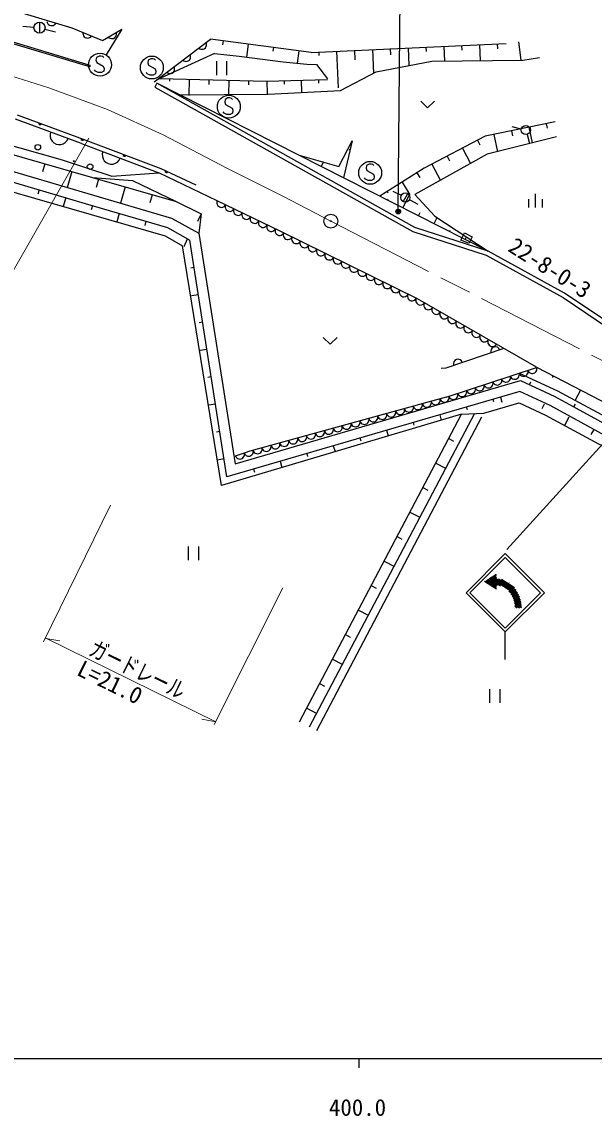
# Model space of a CAD drawing. Units: millimetres, scale not verified. Extents: x 40000 to 680000, y 20000 to 380000.
# Drawn here: x 431219 to 493660, y 198715 to 318225 of the extents above; entities that cross this region are included whole.
import ezdxf
from ezdxf.enums import TextEntityAlignment as Align

# ---------------------------------------------------------------- set-up
doc = ezdxf.new("R2010")
doc.units = ezdxf.units.MM
doc.header["$LTSCALE"] = 1000
doc.linetypes.add('CHAIN', pattern=[18.5, 12, -1.5, 3.5, -1.5])
for name, color, linetype, lineweight in [('M-BGD', 7, 'Continuous', 25), ('M-BGD-EXST', 7, 'Continuous', 25), ('M-BMK', 2, 'CHAIN', 13), ('M-BMK-SRVR', 3, 'Continuous', 25), ('M-STR-HTXT', 7, 'Continuous', 13), ('M-STR-STRC', 7, 'Continuous', 25), ('M-TTL-BAND', 7, 'Continuous', 25)]:
    doc.layers.add(name, color=color, linetype=linetype, lineweight=lineweight)
doc.styles.add('ＭＳ ゴシック', font='')
doc.styles.get('ＭＳ ゴシック').set_extended_font_data('MS Gothic')

msp = doc.modelspace()

# ---------------------------------------------------------------- linework, layer by layer
at = {"layer": 'M-BGD'}
for p, q in [((427719, 320272), (436666, 317564)), ((433142, 318191), (433142, 316981)), ((433954, 318259), (433983, 318146)), ((433983, 318146), (434050, 318022)), ((434050, 318022), (434128, 317935)), ((434128, 317935), (434231, 317862)), ((434624, 317848), (434749, 317914)), ((434749, 317914), (434835, 317993)), ((434835, 317993), (434908, 318096)), ((432539, 317629), (431332, 317715)), ((433729, 317439), (434903, 317146)), ((434231, 317862), (434384, 317816)), ((434384, 317816), (434511, 317819)), ((434511, 317819), (434624, 317848)), ((436666, 317564), (440032, 316209)), ((437885, 317073), (437878, 316947)), ((437878, 316947), (437896, 316832)), ((437896, 316832), (437951, 316702)), ((437951, 316702), (438022, 316609)), ((440032, 316209), (442125, 317441)), ((442125, 317441), (440401, 314609)), ((441499, 316701), (441535, 316838)), ((441536, 316955), (441509, 317078)), ((441535, 316838), (441536, 316955)), ((438022, 316609), (438118, 316527)), ((438118, 316527), (438266, 316467)), ((438266, 316467), (438393, 316459)), ((438393, 316459), (438508, 316478)), ((438508, 316478), (438638, 316533)), ((438638, 316533), (438731, 316603)), ((438731, 316603), (438813, 316700)), ((440647, 316571), (440743, 316488)), ((440743, 316488), (440845, 316433)), ((440845, 316433), (440982, 316397)), ((440982, 316397), (441099, 316396)), ((441099, 316396), (441222, 316422)), ((441222, 316422), (441360, 316503)), ((441360, 316503), (441443, 316599)), ((441443, 316599), (441499, 316701)), ((445661, 311684), (451789, 316336)), ((451308, 315490), (451352, 315599)), ((451359, 315857), (451318, 315978)), ((451352, 315599), (451371, 315740)), ((451371, 315740), (451359, 315857)), ((462799, 314894), (451789, 316336)), ((453165, 316156), (453108, 315718)), ((455918, 315795), (455732, 314374)), ((462799, 314894), (484064, 315864)), ((477249, 315562), (477321, 313940)), ((479196, 315648), (479219, 315144)), ((481144, 315735), (481221, 313994)), ((483091, 315821), (483115, 315281)), ((485425, 316034), (485673, 314055)), ((452252, 314780), (445888, 311856)), ((449613, 314532), (449572, 314653)), ((449607, 314274), (449626, 314415)), ((449626, 314415), (449613, 314532)), ((450515, 315369), (450620, 315297)), ((450620, 315297), (450729, 315253)), ((450729, 315253), (450870, 315234)), ((450870, 315234), (450987, 315246)), ((450987, 315246), (451108, 315287)), ((451108, 315287), (451236, 315385)), ((451236, 315385), (451308, 315490)), ((452252, 314780), (454919, 314487)), ((454919, 314487), (459727, 313872)), ((458670, 315435), (458616, 315020)), ((461423, 315074), (461247, 313731)), ((463619, 314957), (463637, 314556)), ((465566, 315044), (465744, 311033)), ((467513, 315130), (467560, 314078)), ((469460, 315216), (469576, 312606)), ((471408, 315303), (471437, 314634)), ((473355, 315389), (473441, 313444)), ((475302, 315475), (475324, 314977)), ((485877, 314057), (487714, 314330)), ((447867, 313207), (447826, 313328)), ((447880, 313090), (447867, 313207)), ((448769, 314043), (448874, 313971)), ((448874, 313971), (448984, 313928)), ((448984, 313928), (449125, 313908)), ((449125, 313908), (449242, 313921)), ((449242, 313921), (449362, 313962)), ((449362, 313962), (449491, 314060)), ((449491, 314060), (449563, 314165)), ((449563, 314165), (449607, 314274)), ((452442, 313922), (452442, 312410)), ((453591, 312410), (453591, 313922)), ((459727, 313872), (462306, 313608)), ((462306, 313608), (463366, 313567)), ((463366, 313567), (464557, 312002)), ((469884, 312764), (475941, 313921)), ((475941, 313921), (485877, 314057)), ((446257, 312026), (457909, 311755)), ((447024, 312718), (447129, 312646)), ((447129, 312646), (447238, 312603)), ((447238, 312603), (447379, 312583)), ((447324, 311996), (447318, 311757)), ((447379, 312583), (447496, 312596)), ((447496, 312596), (447617, 312637)), ((447617, 312637), (447745, 312735)), ((447745, 312735), (447817, 312840)), ((447817, 312840), (447861, 312949)), ((447861, 312949), (447880, 313090)), ((449479, 311947), (449440, 310195)), ((457909, 311755), (464551, 311927)), ((465972, 310748), (469884, 312764)), ((445932, 311547), (445716, 311091)), ((445716, 311091), (473894, 295320)), ((474099, 295780), (445932, 311547)), ((482114, 293181), (445932, 311547)), ((451635, 311898), (451624, 311397)), ((453791, 311849), (453754, 310261)), ((455946, 311800), (455936, 311348)), ((457961, 311794), (457990, 310326)), ((458077, 310313), (465972, 310748)), ((459835, 311832), (459844, 311406)), ((461710, 311869), (461737, 310520)), ((463584, 311907), (463592, 311523)), ((448470, 310258), (458077, 310313)), ((474737, 309551), (475487, 308831)), ((475487, 308831), (476237, 309551)), ((437738, 304933), (430522, 307591)), ((430685, 308071), (437915, 305406)), ((489398, 307305), (481775, 305726)), ((484634, 306318), (484745, 305780)), ((485717, 306525), (484735, 306750)), ((486539, 306713), (486894, 305000)), ((488445, 307108), (488546, 306618)), ((424966, 305232), (438938, 301217)), ((426347, 305782), (435630, 303173)), ((437738, 304933), (446171, 301746)), ((437915, 305406), (446368, 302213)), ((465793, 302440), (467263, 305217)), ((467263, 305217), (466301, 301208)), ((481775, 305726), (475133, 302242)), ((480945, 305291), (481202, 304801)), ((489561, 305672), (481993, 303766)), ((482728, 305924), (483116, 304049)), ((486346, 305927), (486623, 304958)), ((461480, 303655), (465793, 302440)), ((467022, 304215), (466945, 304233)), ((481993, 303766), (474099, 299356)), ((479285, 304420), (480163, 302744)), ((424338, 302460), (438107, 298398)), ((424611, 303542), (438422, 299467)), ((433733, 302713), (433482, 301841)), ((435630, 303173), (441034, 301359)), ((462284, 303247), (462308, 303295)), ((463890, 302431), (464132, 302908)), ((475963, 302677), (476888, 300915)), ((477624, 303548), (477895, 303033)), ((424354, 301327), (446869, 294869)), ((436655, 301873), (436151, 300118)), ((438938, 301217), (443300, 300893)), ((438938, 301217), (448057, 298597)), ((441034, 301359), (446171, 301746)), ((452538, 298692), (446171, 301746)), ((446368, 302213), (450207, 300417)), ((475133, 302242), (470268, 299194)), ((474322, 301734), (474636, 301233)), ((439577, 301033), (439323, 300150)), ((442500, 300194), (441989, 298416)), ((443300, 300893), (448057, 298597)), ((472701, 300718), (473568, 299334)), ((433088, 299886), (432944, 299395)), ((436005, 299028), (435723, 298066)), ((438422, 299467), (447531, 296799)), ((445422, 299354), (445165, 298459)), ((471079, 299702), (471165, 299564)), ((471114, 298765), (471186, 298907)), ((472640, 299247), (471737, 299694)), ((472806, 297906), (473530, 299332)), ((472842, 298586), (473335, 299465)), ((473540, 298794), (474437, 298334)), ((474099, 299356), (476276, 297015)), ((486489, 298850), (486489, 297943)), ((487245, 299455), (487245, 297943)), ((488001, 298850), (488001, 297943)), ((438107, 298398), (447124, 295757)), ((438922, 298170), (438784, 297699)), ((448057, 298597), (450796, 297275)), ((459417, 295378), (452538, 298692)), ((441839, 297311), (441568, 296389)), ((444756, 296453), (444623, 296002)), ((447531, 296799), (450543, 295152)), ((450796, 297275), (450388, 296431)), ((450796, 297275), (450543, 295152)), ((474499, 297047), (474684, 297412)), ((476191, 296188), (476527, 296851)), ((476276, 297015), (482114, 293181)), ((447124, 295757), (449540, 294387)), ((474388, 287977), (459417, 295378)), ((473894, 295320), (481870, 292741)), ((482114, 293181), (474099, 295780)), ((477883, 295329), (477955, 295471)), ((479110, 294390), (479511, 295191)), ((479511, 295191), (480370, 294733)), ((446869, 294869), (448758, 293769)), ((449268, 294509), (448887, 293661)), ((453588, 268547), (449540, 294387)), ((450543, 295152), (454488, 269965)), ((479969, 294046), (479110, 294390)), ((479575, 294470), (479719, 294754)), ((480370, 294733), (479996, 294028)), ((453003, 267603), (448758, 293769)), ((481268, 293611), (481282, 293639)), ((490439, 288609), (482114, 293181)), ((481870, 292741), (490271, 288134)), ((450008, 291399), (449636, 291341)), ((450476, 288411), (449735, 288295)), ((490271, 288134), (497045, 283550)), ((497273, 284000), (490439, 288609)), ((487392, 280499), (474388, 287977)), ((450944, 285424), (450575, 285366)), ((464105, 283740), (464855, 283020)), ((464855, 283020), (465605, 283740)), ((451412, 282436), (450678, 282321)), ((483820, 282553), (477472, 280422)), ((477472, 280422), (476971, 280365)), ((477533, 277242), (487392, 280490)), ((485487, 279862), (489681, 277933)), ((487361, 280506), (499709, 274090)), ((451880, 279449), (451515, 279392)), ((454488, 269965), (485644, 279055)), ((485644, 279055), (489362, 277312)), ((486624, 278596), (486768, 278901)), ((489177, 279562), (489080, 279385)), ((485553, 277874), (453588, 268547)), ((488860, 276323), (485553, 277874)), ((489362, 277312), (499413, 271804)), ((489681, 277933), (500337, 272182)), ((492186, 277999), (491598, 276927)), ((452348, 276461), (451622, 276347)), ((477533, 277242), (455852, 271263)), ((479715, 276170), (479798, 275884)), ((481612, 275490), (485468, 276622)), ((482618, 277017), (482693, 276758)), ((483437, 277246), (483603, 276685)), ((485468, 276622), (488370, 275271)), ((488228, 276464), (487962, 275960)), ((498066, 271278), (488860, 276323)), ((491457, 276164), (491629, 276477)), ((479201, 275395), (453003, 267603)), ((461497, 241760), (479201, 275394)), ((480611, 275450), (462582, 241199)), ((481379, 275047), (463352, 240801)), ((476812, 275323), (476983, 274735)), ((479201, 275394), (481612, 275490)), ((488370, 275271), (496735, 270734)), ((490903, 275053), (490377, 274056)), ((473909, 274476), (473997, 274175)), ((452816, 273474), (452455, 273417)), ((468103, 272782), (468195, 272466)), ((471006, 273629), (471186, 273011)), ((477793, 272719), (478331, 272435)), ((493578, 273643), (493318, 273150)), ((465200, 271935), (465389, 271287)), ((453284, 270486), (452565, 270373)), ((454521, 270826), (455852, 271263)), ((459394, 270241), (459592, 269563)), ((462297, 271088), (462394, 270757)), ((456491, 269394), (456592, 269047)), ((476384, 270043), (477458, 269477)), ((474976, 267367), (475511, 267085)), ((473567, 264691), (474634, 264129)), ((472159, 262015), (472690, 261735)), ((449376, 260936), (449376, 259436)), ((450516, 259436), (450516, 260936)), ((470750, 259339), (471811, 258781)), ((469341, 256663), (469870, 256385)), ((467933, 253987), (468987, 253432)), ((466524, 251311), (467050, 251035)), ((465116, 248635), (466163, 248084)), ((463707, 245960), (464229, 245685)), ((482256, 245347), (482256, 243847)), ((483396, 243847), (483396, 245347)), ((462298, 243284), (463339, 242736))]:
    msp.add_line(p, q, dxfattribs=at)
for centre, radius in [((433142, 317586), 605), ((486208, 306412), 504), ((432962, 304529), 304), ((436869, 302996), 50.4), ((438663, 302413), 304), ((473059, 299039), 504), ((472285, 297502), 252), ((472285, 297502), 252), ((472285, 297502), 151), ((472285, 297502), 151), ((472285, 297502), 50.4), ((472285, 297502), 50.4)]:
    msp.add_circle(centre, radius, dxfattribs=at)
for centre, radius, start, end in [((433215, 307139), 152, 159.76514, 339.76514), ((433215, 307139), 142, 159.76514, 339.76514), ((433215, 307139), 132, 159.76514, 339.76514), ((433215, 307139), 122, 159.76514, 339.76514), ((433215, 307139), 112, 159.76514, 339.76514), ((433215, 307139), 101, 159.76514, 339.76514), ((433215, 307139), 91.2, 159.76514, 339.76514), ((433215, 307139), 81.1, 159.76514, 339.76514), ((433215, 307139), 70.9, 159.76514, 339.76514), ((433215, 307139), 60.8, 159.76514, 339.76514), ((433215, 307139), 50.7, 159.76514, 339.76514), ((433215, 307139), 40.5, 159.76514, 339.76514), ((433215, 307139), 30.4, 159.76514, 339.76514), ((433215, 307139), 20.3, 159.76514, 339.76514), ((433215, 307139), 10.1, 159.76514, 339.76514), ((435302, 305830), 1014, 159.77637, 339.78857), ((437827, 305439), 152, 159.76514, 339.76514), ((437827, 305439), 142, 159.76514, 339.76514), ((437827, 305439), 132, 159.76514, 339.76514), ((437827, 305439), 122, 159.76514, 339.76514), ((437827, 305439), 112, 159.76514, 339.76514), ((437827, 305439), 101, 159.76514, 339.76514), ((437827, 305439), 91.2, 159.76514, 339.76514), ((437827, 305439), 81.1, 159.76514, 339.76514), ((437827, 305439), 70.9, 159.76514, 339.76514), ((437827, 305439), 60.8, 159.76514, 339.76514), ((437827, 305439), 50.7, 159.76514, 339.76514), ((437827, 305439), 40.5, 159.76514, 339.76514), ((437827, 305439), 30.4, 159.76514, 339.76514), ((437827, 305439), 20.3, 159.76514, 339.76514), ((437827, 305439), 10.1, 159.76514, 339.76514), ((440998, 303701), 1014, 159.29785, 339.31006), ((442426, 303702), 152, 159.30566, 339.30566), ((442426, 303702), 142, 159.30566, 339.30566), ((442426, 303702), 132, 159.30566, 339.30566), ((442426, 303702), 122, 159.30566, 339.30566), ((442426, 303702), 112, 159.30566, 339.30566), ((442426, 303702), 101, 159.30566, 339.30566), ((442426, 303702), 91.2, 159.30566, 339.30566), ((442426, 303702), 81.1, 159.30566, 339.30566), ((442426, 303702), 70.9, 159.30566, 339.30566), ((442426, 303702), 60.8, 159.30566, 339.30566), ((442426, 303702), 50.7, 159.30566, 339.30566), ((442426, 303702), 40.5, 159.30566, 339.30566), ((442426, 303702), 30.4, 159.30566, 339.30566), ((442426, 303702), 20.3, 159.30566, 339.30566), ((442426, 303702), 10.1, 159.30566, 339.30566), ((447003, 301916), 152, 154.92773, 334.92725), ((447003, 301916), 142, 154.92773, 334.92725), ((447003, 301916), 132, 154.92773, 334.92725), ((447003, 301916), 122, 154.92773, 334.92725), ((447003, 301916), 112, 154.92773, 334.92725), ((447003, 301916), 101, 154.92773, 334.92725), ((447003, 301916), 91.2, 154.92773, 334.92725), ((447003, 301916), 81.1, 154.92773, 334.92725), ((447003, 301916), 70.9, 154.92773, 334.92725), ((447003, 301916), 60.8, 154.92773, 334.92725), ((447003, 301916), 50.7, 154.92773, 334.92725), ((447003, 301916), 40.5, 154.92773, 334.92725), ((447003, 301916), 30.4, 154.92773, 334.92725), ((447003, 301916), 20.3, 154.92773, 334.92725), ((447003, 301916), 10.1, 154.92773, 334.92725), ((452989, 298468), 504, 153.70996, 334.85498), ((453898, 298031), 504, 153.70996, 334.85498), ((454806, 297594), 504, 153.70996, 334.85498), ((455714, 297156), 504, 153.70996, 334.85498), ((456622, 296719), 504, 153.70996, 334.85498), ((457530, 296281), 504, 153.70996, 334.85498), ((458438, 295844), 504, 153.70996, 334.85498), ((459347, 295407), 504, 153.70996, 334.85498), ((460250, 294961), 504, 153.12012, 334.26514), ((461154, 294514), 504, 153.12012, 334.26514), ((462058, 294067), 504, 153.12012, 334.26514), ((462961, 293620), 504, 153.12012, 334.26514), ((463865, 293174), 504, 153.12012, 334.26514), ((464768, 292727), 504, 153.12012, 334.26514), ((465672, 292280), 504, 153.12012, 334.26514), ((466576, 291834), 504, 153.12012, 334.26514), ((467479, 291387), 504, 153.12012, 334.26514), ((468383, 290940), 504, 153.12012, 334.26514), ((469287, 290494), 504, 153.12012, 334.26514), ((470190, 290047), 504, 153.12012, 334.26514), ((471094, 289600), 504, 153.12012, 334.26514), ((471997, 289153), 504, 153.12012, 334.26514), ((472901, 288707), 504, 153.12012, 334.26514), ((473804, 288260), 504, 153.12012, 334.26514), ((474700, 287798), 504, 151.23236, 329.99324), ((475571, 287291), 504, 149.52441, 330.66992), ((476445, 286788), 504, 149.52441, 330.66992), ((477319, 286286), 504, 149.52441, 330.66992), ((478192, 285783), 504, 149.52441, 330.66992), ((479066, 285281), 504, 149.52441, 330.66992), ((479940, 284778), 504, 149.52441, 330.66992), ((480814, 284276), 504, 149.52441, 330.66992), ((481688, 283773), 504, 149.52441, 330.66992), ((482561, 283271), 504, 149.52441, 330.66992), ((482879, 282237), 504, 18.55957, 198.55859), ((478803, 280869), 504, 18.55957, 198.55859), ((485001, 279697), 504, 197.65869, 18.80469), ((485958, 280012), 504, 197.65869, 18.80469), ((486916, 280328), 504, 197.65869, 18.80469), ((481171, 278435), 504, 197.65869, 18.80469), ((482129, 278751), 504, 197.65869, 18.80469), ((483086, 279066), 504, 197.65869, 18.80469), ((484043, 279381), 504, 197.65869, 18.80469), ((477339, 277183), 504, 194.84424, 15.99023), ((478299, 277489), 504, 197.65869, 18.80469), ((479256, 277805), 504, 197.65869, 18.80469), ((480214, 278120), 504, 197.65869, 18.80469), ((473452, 276111), 504, 194.84424, 15.99023), ((474423, 276379), 504, 194.84424, 15.99023), ((475395, 276647), 504, 194.84424, 15.99023), ((476367, 276915), 504, 194.84424, 15.99023), ((468593, 274771), 504, 194.84424, 15.99023), ((469565, 275039), 504, 194.84424, 15.99023), ((470536, 275307), 504, 194.84424, 15.99023), ((471508, 275575), 504, 194.84424, 15.99023), ((472480, 275843), 504, 194.84424, 15.99023), ((464706, 273699), 504, 194.84424, 15.99023), ((465678, 273967), 504, 194.84424, 15.99023), ((466650, 274235), 504, 194.84424, 15.99023), ((467621, 274503), 504, 194.84424, 15.99023), ((459848, 272359), 504, 194.84424, 15.99023), ((460819, 272627), 504, 194.84424, 15.99023), ((461791, 272895), 504, 194.84424, 15.99023), ((462763, 273163), 504, 194.84424, 15.99023), ((463734, 273431), 504, 194.84424, 15.99023), ((455961, 271287), 504, 194.84424, 15.99023), ((456932, 271555), 504, 194.84424, 15.99023), ((457904, 271823), 504, 194.84424, 15.99023), ((458876, 272091), 504, 194.84424, 15.99023), ((455002, 270978), 504, 197.60059, 18.74658)]:
    msp.add_arc(centre, radius, start, end, dxfattribs=at)
at = {"layer": 'M-BGD-EXST'}
for p, q in [((439349, 314346), (439299, 314046)), ((439649, 314496), (439349, 314346)), ((439849, 314496), (439649, 314496)), ((440049, 314446), (439849, 314496)), ((440149, 314346), (440049, 314446)), ((439299, 314046), (439399, 313796)), ((439399, 313796), (440099, 313396)), ((440099, 313396), (440199, 313146)), ((440199, 313146), (440149, 312846)), ((444999, 314041), (444949, 313741)), ((444949, 313741), (445049, 313491)), ((445299, 314191), (444999, 314041)), ((445049, 313491), (445749, 313091)), ((445499, 314191), (445299, 314191)), ((445699, 314141), (445499, 314191)), ((445799, 314041), (445699, 314141)), ((439249, 312846), (439149, 312996)), ((439549, 312696), (439249, 312846)), ((439899, 312696), (439549, 312696)), ((440149, 312846), (439899, 312696)), ((444899, 312541), (444799, 312691)), ((445199, 312391), (444899, 312541)), ((445549, 312391), (445199, 312391)), ((445799, 312541), (445549, 312391)), ((445749, 313091), (445849, 312841)), ((445849, 312841), (445799, 312541)), ((453397, 309765), (453347, 309465)), ((453697, 309915), (453397, 309765)), ((453897, 309915), (453697, 309915)), ((454097, 309865), (453897, 309915)), ((454197, 309765), (454097, 309865)), ((453297, 308265), (453197, 308415)), ((453347, 309465), (453447, 309215)), ((453447, 309215), (454147, 308815)), ((454147, 308815), (454247, 308565)), ((454247, 308565), (454197, 308265)), ((453597, 308115), (453297, 308265)), ((453947, 308115), (453597, 308115)), ((454197, 308265), (453947, 308115)), ((468820, 302538), (468770, 302238)), ((469120, 302688), (468820, 302538)), ((469320, 302688), (469120, 302688)), ((469520, 302638), (469320, 302688)), ((469620, 302538), (469520, 302638)), ((468720, 301038), (468620, 301188)), ((468770, 302238), (468870, 301988)), ((468870, 301988), (469570, 301588)), ((469570, 301588), (469670, 301338)), ((469670, 301338), (469620, 301038)), ((469020, 300888), (468720, 301038)), ((469370, 300888), (469020, 300888)), ((469620, 301038), (469370, 300888))]:
    msp.add_line(p, q, dxfattribs=at)
for centre in [(439749, 313546), (445399, 313241), (453797, 308965), (469220, 301738)]:
    msp.add_circle(centre, 1250, dxfattribs=at)
at = {"layer": 'M-BMK'}
for p, q in [((423737, 314280), (434165, 311017)), ((434165, 311017), (440567, 308649)), ((440567, 308649), (446646, 305882)), ((446646, 305882), (453668, 302224)), ((453668, 302224), (459765, 299147)), ((459765, 299147), (464930, 296457)), ((464930, 296457), (509949, 273325))]:
    msp.add_line(p, q, dxfattribs=at)
at = {"layer": 'M-BMK-SRVR'}
for radius in [756, 30.2]:
    msp.add_circle((464930, 296457), radius, dxfattribs=at)
at = {"layer": 'M-STR-HTXT'}
for p, q in [((438515, 305529), (425287, 282329)), ((440893, 265436), (433565, 250516)), ((459687, 256396), (452217, 241475)), ((433822, 250903), (452387, 241774)), ((433827, 250893), (435359, 250608)), ((452387, 241774), (450856, 242059))]:
    msp.add_line(p, q, dxfattribs=at)
at = {"layer": 'M-STR-STRC'}
for p, q in [((472285, 297502), (472523, 322518)), ((438622, 313321), (423158, 317952)), ((423207, 318147), (438628, 313499)), ((438628, 313499), (438622, 313321)), ((497481, 275347), (484143, 260605)), ((483964, 260149), (479687, 255872)), ((480115, 255872), (483964, 259721)), ((488240, 255872), (483964, 260149)), ((483964, 259721), (487813, 255872)), ((483006, 256279), (481715, 257109)), ((483006, 256434), (481835, 257186)), ((483006, 256588), (481956, 257263)), ((483125, 256666), (482076, 257341)), ((483456, 256608), (482196, 257418)), ((485507, 255444), (482316, 257495)), ((485416, 255657), (482436, 257573)), ((485312, 255878), (482557, 257650)), ((483006, 257515), (482677, 257727)), ((483006, 257670), (482797, 257804)), ((483006, 257824), (482917, 257882)), ((485167, 256126), (483243, 257363)), ((484958, 256415), (483572, 257306)), ((484386, 256937), (484353, 256959)), ((479687, 255872), (483964, 251596)), ((483964, 252023), (480115, 255872)), ((483964, 251596), (488240, 255872)), ((487813, 255872), (483964, 252023)), ((485573, 255247), (484369, 256021)), ((485625, 255059), (484586, 255727)), ((485664, 254879), (484735, 255477)), ((485693, 254707), (484827, 255263)), ((485717, 254536), (484893, 255066)), ((485725, 254377), (484948, 254876)), ((485728, 254220), (484982, 254700)), ((485505, 254209), (485009, 254528)), ((485264, 254209), (485016, 254369)), ((485024, 254209), (485022, 254210)), ((483964, 248572), (483964, 251596))]:
    msp.add_line(p, q, dxfattribs=at)
for radius in [252, 252, 151, 151, 50.4, 50.4]:
    msp.add_circle((472285, 297502), radius, dxfattribs=at)
at = {"layer": 'M-TTL-BAND'}
for p, q in [((40000, 205000), (579000, 205000)), ((468000, 205000), (468000, 204000))]:
    msp.add_line(p, q, dxfattribs=at)

# ---------------------------------------------------------------- texts
at = {"layer": 'M-BMK-SRVR', "style": 'ＭＳ ゴシック'}
msp.add_text('22-8-0-3', height=1833, rotation=327.7, dxfattribs=at).set_placement((483843, 292794), align=Align.BOTTOM_LEFT)
at = {"layer": 'M-STR-HTXT', "style": 'ＭＳ ゴシック', "width": 0.75}
msp.add_text('ガードレール', height=1833, rotation=333.9, dxfattribs=at).set_placement((438144, 248648), align=Align.BOTTOM_LEFT)
at = {"layer": 'M-STR-HTXT', "style": 'ＭＳ ゴシック'}
msp.add_text('L=21.0', height=1833, rotation=333.7, dxfattribs=at).set_placement((436835, 246450), align=Align.BOTTOM_LEFT)
at = {"layer": 'M-TTL-BAND', "style": 'ＭＳ ゴシック'}
msp.add_text('400.0', height=1833, dxfattribs=at).set_placement((467844, 198195), align=Align.BOTTOM_CENTER)

doc.saveas('drawing.dxf')
